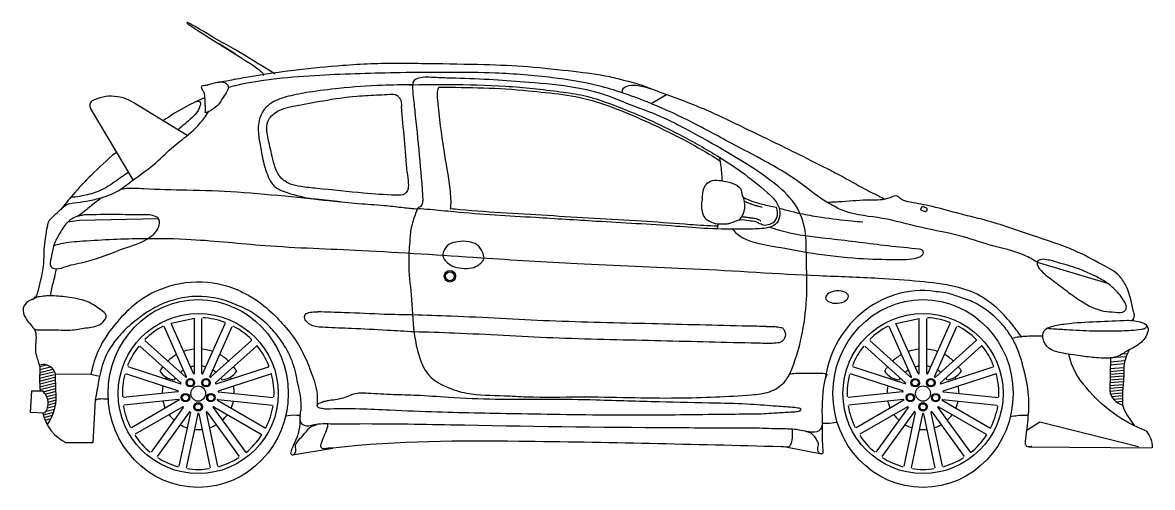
# Model space of a CAD drawing. Header units: metres. Extents: x -0.59 to 3.21, y 0 to 1.57.
import ezdxf

# ---------------------------------------------------------------- set-up
doc = ezdxf.new("R2010")
doc.units = ezdxf.units.M
doc.layers.add('ceco.net 87 peugeot 206', color=7, linetype='Continuous')

msp = doc.modelspace()

# ---------------------------------------------------------------- linework, layer by layer
at = {"layer": 'ceco.net 87 peugeot 206'}
for p, q in [((-0.0375, 1.5654), (-0.038, 1.565)), ((-0.038, 1.565), (-0.038, 1.5645)), ((-0.038, 1.5645), (-0.0373, 1.5635)), ((-0.0363, 1.5652), (-0.0375, 1.5654)), ((-0.0373, 1.5635), (-0.0352, 1.5617)), ((-0.0335, 1.5642), (-0.0363, 1.5652)), ((-0.0352, 1.5617), (-0.0311, 1.5587)), ((-0.0287, 1.5618), (-0.0335, 1.5642)), ((-0.0211, 1.5578), (-0.0287, 1.5618)), ((-0.0311, 1.5587), (-0.0245, 1.5542)), ((-0.0245, 1.5542), (-0.0146, 1.5477)), ((-0.0101, 1.5517), (-0.0211, 1.5578)), ((-0.0146, 1.5477), (-0.001, 1.5389)), ((0.0049, 1.5431), (-0.0101, 1.5517)), ((-0.001, 1.5389), (0.0169, 1.5275)), ((0.0246, 1.5315), (0.0049, 1.5431)), ((0.0169, 1.5275), (0.0396, 1.5132)), ((0.0493, 1.5168), (0.0246, 1.5315)), ((0.0396, 1.5132), (0.066, 1.4966)), ((0.078, 1.4996), (0.0493, 1.5168)), ((0.066, 1.4966), (0.095, 1.4784)), ((0.1255, 1.4593), (0.0704, 1.4935)), ((0.0704, 1.4935), (0.0704, 1.4935)), ((0.0704, 1.4935), (0.0983, 1.476)), ((0.0943, 1.4921), (0.078, 1.4996)), ((0.1255, 1.4732), (0.0943, 1.4921)), ((0.0943, 1.4921), (0.0943, 1.4921)), ((0.0943, 1.4921), (0.0943, 1.4921)), ((0.0943, 1.4921), (0.0943, 1.4921)), ((0.095, 1.4784), (0.1255, 1.4593)), ((0.0983, 1.476), (0.123, 1.4605)), ((0.123, 1.4605), (0.1435, 1.4475)), ((0.1536, 1.4563), (0.1255, 1.4732)), ((0.1435, 1.4475), (0.1602, 1.4369)), ((0.1777, 1.4417), (0.1536, 1.4563)), ((0.1602, 1.4369), (0.1735, 1.4284)), ((0.1735, 1.4284), (0.1839, 1.4216)), ((0.1986, 1.4292), (0.1777, 1.4417)), ((0.1839, 1.4216), (0.1919, 1.4162)), ((0.1919, 1.4162), (0.198, 1.4119)), ((0.198, 1.4119), (0.2028, 1.4083)), ((0.2173, 1.4178), (0.1986, 1.4292)), ((0.2349, 1.4069), (0.2173, 1.4178)), ((0.2028, 1.4083), (0.2067, 1.4052)), ((0.2067, 1.4052), (0.2101, 1.4023)), ((0.2101, 1.4023), (0.213, 1.3996)), ((0.213, 1.3996), (0.2155, 1.397)), ((0.2155, 1.397), (0.2175, 1.3946)), ((0.2175, 1.3946), (0.2189, 1.3924)), ((0.2189, 1.3924), (0.2197, 1.3904)), ((0.2199, 1.3887), (0.2193, 1.3872)), ((0.2197, 1.3904), (0.2199, 1.3887)), ((0.2525, 1.3958), (0.2349, 1.4069)), ((0.2595, 1.3913), (0.2525, 1.3958)), ((1.5263, 1.2926), (1.5781, 1.3235)), ((-0.2192, 1.0354), (-0.3633, 1.2767)), ((-0.0375, 1.1846), (-0.208, 1.2892)), ((-0.4004, 0.8988), (-0.4399, 0.8929)), ((-0.1336, 0.9045), (-0.4004, 0.8988)), ((2.8269, 0.7582), (3.0636, 0.6875)), ((-0.0391, 0.3729), (-0.1144, 0.5419)), ((-0.0127, 0.569), (-0.0912, 0.5523)), ((-0.016, 0.3833), (-0.0912, 0.5523)), ((-0.0127, 0.3839), (-0.0127, 0.569)), ((0.0127, 0.3839), (0.0127, 0.569)), ((0.016, 0.3833), (0.0912, 0.5523)), ((0.0391, 0.3729), (0.1144, 0.5419)), ((2.4029, 0.3729), (2.3276, 0.5419)), ((2.3508, 0.5523), (2.4293, 0.569)), ((2.4261, 0.3833), (2.3508, 0.5523)), ((2.4293, 0.3839), (2.4293, 0.569)), ((2.4547, 0.3839), (2.4547, 0.569)), ((2.458, 0.3833), (2.5332, 0.5523)), ((2.4812, 0.3729), (2.5564, 0.5419)), ((-0.0588, 0.3521), (-0.1963, 0.4759)), ((-0.0418, 0.371), (-0.1793, 0.4948)), ((0.0418, 0.371), (0.1793, 0.4948)), ((0.0588, 0.3521), (0.1963, 0.4759)), ((2.3832, 0.3521), (2.2457, 0.4759)), ((2.4002, 0.371), (2.2627, 0.4948)), ((2.4839, 0.371), (2.6213, 0.4948)), ((2.5008, 0.3521), (2.6383, 0.4759)), ((3.0733, 0.4358), (3.0712, 0.3254)), ((3.122, 0.4258), (3.0729, 0.4217)), ((3.1265, 0.4402), (3.0733, 0.4358)), ((3.1304, 0.45), (3.1127, 0.4485)), ((-0.5229, 0.4144), (-0.5345, 0.4112)), ((-0.5344, 0.3775), (-0.4873, 0.3896)), ((-0.5341, 0.3873), (-0.4897, 0.3987)), ((-0.5337, 0.3972), (-0.4981, 0.4063)), ((-0.5333, 0.407), (-0.5114, 0.4126)), ((-0.3615, 0.3803), (-0.4803, 0.3814)), ((-0.4793, 0.3272), (-0.4803, 0.3814)), ((-0.3613, 0.381), (-0.3323, 0.3749)), ((-0.0683, 0.3251), (-0.2443, 0.3822)), ((-0.0605, 0.3492), (-0.2365, 0.4064)), ((0.0605, 0.3492), (0.2365, 0.4064)), ((0.0683, 0.3251), (0.2443, 0.3822)), ((2.3737, 0.3251), (2.1977, 0.3822)), ((2.3815, 0.3492), (2.2056, 0.4064)), ((2.5025, 0.3492), (2.6785, 0.4064)), ((2.5103, 0.3251), (2.6863, 0.3822)), ((3.119, 0.384), (3.0713, 0.3801)), ((3.1183, 0.3934), (3.0716, 0.3895)), ((3.1183, 0.4029), (3.0719, 0.399)), ((3.1199, 0.4161), (3.0724, 0.4122)), ((-0.5345, 0.3678), (-0.485, 0.3805)), ((-0.5344, 0.358), (-0.4826, 0.3714)), ((-0.5341, 0.3484), (-0.4803, 0.3622)), ((-0.5337, 0.3388), (-0.4797, 0.3526)), ((-0.5331, 0.3292), (-0.4796, 0.3429)), ((-0.1109, 0.3656), (-0.108, 0.3713)), ((-0.0383, 0.3525), (-0.0324, 0.3629)), ((-0.0324, 0.3422), (-0.0383, 0.3525)), ((-0.0324, 0.3629), (-0.0204, 0.3629)), ((-0.0204, 0.3629), (-0.0144, 0.3525)), ((-0.0144, 0.3525), (-0.0204, 0.3422)), ((0.0144, 0.3525), (0.0204, 0.3629)), ((0.0204, 0.3422), (0.0144, 0.3525)), ((0.0204, 0.3629), (0.0324, 0.3629)), ((0.0324, 0.3629), (0.0383, 0.3525)), ((0.0383, 0.3525), (0.0324, 0.3422)), ((2.3311, 0.3656), (2.334, 0.3713)), ((2.4037, 0.3525), (2.4096, 0.3629)), ((2.4096, 0.3422), (2.4037, 0.3525)), ((2.4096, 0.3629), (2.4216, 0.3629)), ((2.4216, 0.3629), (2.4276, 0.3525)), ((2.4276, 0.3525), (2.4216, 0.3422)), ((2.4565, 0.3525), (2.4624, 0.3629)), ((2.4624, 0.3422), (2.4565, 0.3525)), ((2.4624, 0.3629), (2.4744, 0.3629)), ((2.4744, 0.3629), (2.4804, 0.3525)), ((2.4804, 0.3525), (2.4744, 0.3422)), ((3.116, 0.3459), (3.0716, 0.3422)), ((3.1168, 0.3555), (3.0717, 0.3517)), ((3.1176, 0.365), (3.0719, 0.3612)), ((3.1182, 0.3745), (3.0721, 0.3707)), ((-0.5652, 0.2526), (-0.561, 0.3257)), ((-0.561, 0.3257), (-0.5254, 0.3251)), ((-0.5221, 0.3223), (-0.4794, 0.3333)), ((-0.5151, 0.3143), (-0.4789, 0.3237)), ((-0.5102, 0.3059), (-0.4782, 0.3141)), ((-0.507, 0.297), (-0.4774, 0.3046)), ((-0.0687, 0.3218), (-0.2527, 0.3024)), ((-0.0547, 0.3023), (-0.0487, 0.3127)), ((-0.0487, 0.3127), (-0.0367, 0.3127)), ((-0.0367, 0.3127), (-0.0308, 0.3023)), ((-0.0204, 0.3422), (-0.0324, 0.3422)), ((0.0324, 0.3422), (0.0204, 0.3422)), ((0.0308, 0.3023), (0.0367, 0.3127)), ((0.0367, 0.3127), (0.0487, 0.3127)), ((0.0487, 0.3127), (0.0547, 0.3023)), ((0.0687, 0.3218), (0.2527, 0.3024)), ((2.3733, 0.3218), (2.1893, 0.3024)), ((2.3873, 0.3023), (2.3933, 0.3127)), ((2.3933, 0.3127), (2.4053, 0.3127)), ((2.4053, 0.3127), (2.4113, 0.3023)), ((2.4216, 0.3422), (2.4096, 0.3422)), ((2.4744, 0.3422), (2.4624, 0.3422)), ((2.4728, 0.3023), (2.4787, 0.3127)), ((2.4787, 0.3127), (2.4907, 0.3127)), ((2.4907, 0.3127), (2.4967, 0.3023)), ((2.5107, 0.3218), (2.6947, 0.3024)), ((3.1155, 0.3364), (3.0711, 0.3327)), ((3.115, 0.3269), (3.0716, 0.3233)), ((3.1145, 0.3174), (3.0741, 0.3141)), ((3.114, 0.3079), (3.0783, 0.305)), ((-0.5078, 0.2676), (-0.4813, 0.2744)), ((-0.5056, 0.2778), (-0.4796, 0.2845)), ((-0.5055, 0.2876), (-0.4785, 0.2946)), ((-0.3467, 0.2944), (-0.3551, 0.1504)), ((-0.066, 0.2965), (-0.25, 0.2772)), ((-0.065, 0.2933), (-0.2252, 0.2008)), ((-0.0523, 0.2714), (-0.2125, 0.1788)), ((-0.0501, 0.2689), (-0.1588, 0.1192)), ((-0.0487, 0.292), (-0.0547, 0.3023)), ((-0.0367, 0.292), (-0.0487, 0.292)), ((-0.0308, 0.3023), (-0.0367, 0.292)), ((-0.012, 0.2713), (-0.006, 0.2817)), ((-0.006, 0.261), (-0.012, 0.2713)), ((-0.006, 0.2817), (0.006, 0.2817)), ((0.006, 0.2817), (0.012, 0.2713)), ((0.012, 0.2713), (0.006, 0.261)), ((0.0367, 0.292), (0.0308, 0.3023)), ((0.0487, 0.292), (0.0367, 0.292)), ((0.0547, 0.3023), (0.0487, 0.292)), ((0.0501, 0.2689), (0.1603, 0.1171)), ((0.0523, 0.2714), (0.2125, 0.1788)), ((0.065, 0.2933), (0.2252, 0.2008)), ((0.066, 0.2965), (0.25, 0.2772)), ((2.376, 0.2965), (2.192, 0.2772)), ((2.377, 0.2933), (2.2168, 0.2008)), ((2.3897, 0.2714), (2.2295, 0.1788)), ((2.3919, 0.2689), (2.2832, 0.1192)), ((2.3933, 0.292), (2.3873, 0.3023)), ((2.4053, 0.292), (2.3933, 0.292)), ((2.4113, 0.3023), (2.4053, 0.292)), ((2.4301, 0.2713), (2.436, 0.2817)), ((2.436, 0.261), (2.4301, 0.2713)), ((2.436, 0.2817), (2.448, 0.2817)), ((2.448, 0.2817), (2.454, 0.2713)), ((2.454, 0.2713), (2.448, 0.261)), ((2.4787, 0.292), (2.4728, 0.3023)), ((2.4907, 0.292), (2.4787, 0.292)), ((2.4967, 0.3023), (2.4907, 0.292)), ((2.4921, 0.2689), (2.6023, 0.1171)), ((2.4943, 0.2714), (2.6546, 0.1788)), ((2.507, 0.2933), (2.6672, 0.2008)), ((2.508, 0.2965), (2.692, 0.2772)), ((3.1135, 0.2985), (3.0847, 0.2961)), ((3.1131, 0.289), (3.0942, 0.2874)), ((-0.5172, 0.25), (-0.5652, 0.2526)), ((-0.5221, 0.2444), (-0.4869, 0.2535)), ((-0.5193, 0.2354), (-0.491, 0.2427)), ((-0.516, 0.2265), (-0.4962, 0.2316)), ((-0.5127, 0.2566), (-0.4837, 0.264)), ((-0.0295, 0.254), (-0.1383, 0.1043)), ((-0.0265, 0.2526), (-0.065, 0.0716)), ((-0.0017, 0.2473), (-0.0401, 0.0663)), ((0.006, 0.261), (-0.006, 0.261)), ((0.0017, 0.2473), (0.0401, 0.0663)), ((0.0265, 0.2526), (0.065, 0.0716)), ((0.0295, 0.254), (0.1383, 0.1043)), ((2.4125, 0.254), (2.3037, 0.1043)), ((2.4155, 0.2526), (2.377, 0.0716)), ((2.4403, 0.2473), (2.4019, 0.0663)), ((2.448, 0.261), (2.436, 0.261)), ((2.4437, 0.2473), (2.4821, 0.0663)), ((2.4685, 0.2526), (2.507, 0.0716)), ((2.4716, 0.254), (2.5803, 0.1043)), ((2.836, 0.2202), (2.7918, 0.1914)), ((3.1675, 0.1365), (2.836, 0.2202)), ((-0.3551, 0.1504), (-0.4435, 0.1496)), ((0.3175, 0.1099), (0.454, 0.1325)), ((1.9858, 0.1355), (2.1001, 0.1125)), ((2.7995, 0.1365), (3.2122, 0.1328))]:
    msp.add_line(p, q, dxfattribs=at)
for centre, radius in [((0, 0.3162), 0.2698), ((2.442, 0.3162), 0.2698), ((-0.0264, 0.3525), 0.0142), ((0.0264, 0.3525), 0.0142), ((2.4156, 0.3525), 0.0142), ((2.4684, 0.3525), 0.0142), ((-0.0427, 0.3023), 0.0142), ((0.0427, 0.3023), 0.0142), ((2.3993, 0.3023), 0.0142), ((2.4847, 0.3023), 0.0142), ((0, 0.2713), 0.0142), ((2.442, 0.2713), 0.0142)]:
    msp.add_circle(centre, radius, dxfattribs=at)
for centre, radius, start, end in [((-0.3405, 1.2854), 0.0244, 140.9773, 200.9586), ((-0.2928, 1.1758), 0.1416, 53.2021, 118.0838), ((1.7701, 0.9493), 0.0719, 317.9598, 28.7335), ((0, 0.3162), 0.2556, 69.4204, 86.5796), ((2.442, 0.3162), 0.2556, 69.4204, 86.5796), ((0, 0.3162), 0.2556, 117.4204, 134.5796), ((0.089, 0.5533), 0.00241, 336, 69.4204), ((0, 0.3162), 0.2556, 45.4204, 62.5796), ((2.442, 0.3162), 0.2556, 117.4204, 134.5796), ((2.531, 0.5533), 0.00241, 336, 69.4204), ((2.442, 0.3162), 0.2556, 45.4204, 62.5796), ((0.1777, 0.4966), 0.00241, 312, 45.4204), ((2.6197, 0.4966), 0.00241, 312, 45.4204), ((0, 0.3162), 0.2556, 141.4204, 158.5796), ((0, 0.3162), 0.1498, 94.8596, 109.1404), ((0, 0.3162), 0.1498, 70.8596, 85.1404), ((0.1979, 0.4741), 0.00241, 38.5796, 132), ((0, 0.3162), 0.2556, 21.4204, 38.5796), ((2.442, 0.3162), 0.2556, 141.4204, 158.5796), ((2.442, 0.3162), 0.1498, 94.8596, 109.1404), ((2.442, 0.3162), 0.1498, 70.8596, 85.1404), ((2.6399, 0.4741), 0.00241, 38.5796, 132), ((2.442, 0.3162), 0.2556, 21.4204, 38.5796), ((0, 0.3162), 0.1498, 118.8596, 133.1404), ((0, 0.3162), 0.1498, 46.8596, 61.1404), ((2.442, 0.3162), 0.1498, 118.8596, 133.1404), ((2.442, 0.3162), 0.1498, 46.8596, 61.1404), ((3.1587, 0.4959), 0.231, 191.857, 223.9441), ((0.0015, 0.3681), 0.5359, 175.9172, 184.5602), ((-0.5241, 0.3688), 0.0456, 16.1225, 88.5139), ((0, 0.3162), 0.1498, 142.8596, 150), ((-0.075, 0.4292), 0.0667, 214.8058, 265.1942), ((0, 0.3162), 0.093, 121.8421, 130.1579), ((0, 0.3162), 0.093, 97.8421, 106.1579), ((-0.0144, 0.3839), 0.0017, 204, 0), ((0, 0.3162), 0.093, 73.8421, 82.1579), ((0.0144, 0.3839), 0.0017, 180, 336), ((0, 0.3162), 0.093, 49.8421, 58.1579), ((0.075, 0.4292), 0.0667, 274.8058, 325.1942), ((0, 0.3162), 0.1498, 30, 37.1404), ((0.2357, 0.4087), 0.00241, 288, 21.4204), ((0.245, 0.38), 0.00241, 14.5796, 108), ((2.442, 0.3162), 0.1498, 142.8596, 150), ((2.367, 0.4292), 0.0667, 214.8058, 265.1942), ((2.442, 0.3162), 0.093, 121.8421, 130.1579), ((2.442, 0.3162), 0.093, 97.8421, 106.1579), ((2.4276, 0.3839), 0.0017, 204, 0), ((2.442, 0.3162), 0.093, 73.8421, 82.1579), ((2.4564, 0.3839), 0.0017, 180, 336), ((2.442, 0.3162), 0.093, 49.8421, 58.1579), ((2.517, 0.4292), 0.0667, 274.8058, 325.1942), ((2.442, 0.3162), 0.1498, 30, 37.1404), ((2.6777, 0.4087), 0.00241, 288, 21.4204), ((2.6871, 0.38), 0.00241, 14.5796, 108), ((0, 0.3162), 0.2556, 165.4204, 182.5796), ((0, 0.3162), 0.1214, 152.9962, 156), ((0, 0.3162), 0.093, 145.8421, 150), ((-0.06, 0.3508), 0.0017, 252, 48), ((-0.0407, 0.3722), 0.0017, 228, 24), ((0.0407, 0.3722), 0.0017, 156, 312), ((0.06, 0.3508), 0.0017, 132, 288), ((0, 0.3162), 0.093, 30, 34.1579), ((0, 0.3162), 0.1214, 24, 27.0038), ((0, 0.3162), 0.2556, 357.4204, 14.5796), ((2.442, 0.3162), 0.2556, 165.4204, 182.5796), ((2.442, 0.3162), 0.1214, 152.9962, 156), ((2.442, 0.3162), 0.093, 145.8421, 150), ((2.382, 0.3508), 0.0017, 252, 48), ((2.4013, 0.3722), 0.0017, 228, 24), ((2.4827, 0.3722), 0.0017, 156, 312), ((2.502, 0.3508), 0.0017, 132, 288), ((2.442, 0.3162), 0.093, 30, 34.1579), ((2.442, 0.3162), 0.1214, 24, 27.0038), ((2.442, 0.3162), 0.2556, 357.4204, 14.5796), ((-0.5583, 0.2835), 0.053, 320.807, 51.618), ((-0.6435, 0.3069), 0.1655, 324.6416, 7.0402), ((0, 0.3162), 0.1214, 168, 180), ((-0.0689, 0.3235), 0.0017, 276, 72), ((0.0689, 0.3235), 0.0017, 108, 264), ((0, 0.3162), 0.1214, 0, 12), ((2.442, 0.3162), 0.1214, 168, 180), ((2.3731, 0.3235), 0.0017, 276, 72), ((2.5109, 0.3235), 0.0017, 108, 264), ((2.442, 0.3162), 0.1214, 0, 12), ((3.1276, 0.3336), 0.057, 188.2131, 257.0232), ((0, 0.3162), 0.2556, 189.4204, 206.5796), ((0, 0.3162), 0.1214, 192, 204), ((-0.0659, 0.2948), 0.0017, 300, 96), ((-0.0515, 0.2699), 0.0017, 324, 120), ((0.0515, 0.2699), 0.0017, 60, 216), ((0.0659, 0.2948), 0.0017, 84, 240), ((0, 0.3162), 0.1214, 336, 348), ((0, 0.3162), 0.2556, 333.4204, 350.5796), ((2.442, 0.3162), 0.2556, 189.4204, 206.5796), ((2.442, 0.3162), 0.1214, 192, 204), ((2.3762, 0.2948), 0.0017, 300, 96), ((2.3906, 0.2699), 0.0017, 324, 120), ((2.4935, 0.2699), 0.0017, 60, 216), ((2.5079, 0.2948), 0.0017, 84, 240), ((2.442, 0.3162), 0.1214, 336, 348), ((2.442, 0.3162), 0.2556, 333.4204, 350.5796), ((-0.3786, 0.2833), 0.1486, 192.7746, 244.108), ((0, 0.3162), 0.1214, 216, 228), ((-0.0282, 0.253), 0.0017, 348, 144), ((0, 0.247), 0.0017, 12, 168), ((0.0282, 0.253), 0.0017, 36, 192), ((0, 0.3162), 0.1214, 312, 324), ((2.442, 0.3162), 0.1214, 216, 228), ((2.4138, 0.253), 0.0017, 348, 144), ((2.442, 0.247), 0.0017, 12, 168), ((2.4702, 0.253), 0.0017, 36, 192), ((2.442, 0.3162), 0.1214, 312, 324), ((0, 0.3162), 0.1214, 240, 252), ((0, 0.3162), 0.1214, 264, 276), ((0, 0.3162), 0.1214, 288, 300), ((0.2264, 0.2029), 0.00241, 240, 333.4204), ((2.442, 0.3162), 0.1214, 240, 252), ((2.442, 0.3162), 0.1214, 264, 276), ((2.442, 0.3162), 0.1214, 288, 300), ((2.6685, 0.2029), 0.00241, 240, 333.4204), ((0, 0.3162), 0.2556, 213.4204, 230.5796), ((0, 0.3162), 0.2556, 308.8462, 326.5796), ((0.2113, 0.1768), 0.00241, 326.5796, 60), ((0.2113, 0.1768), 0.00241, 326.5796, 60), ((2.442, 0.3162), 0.2556, 213.4204, 230.5796), ((2.442, 0.3162), 0.2556, 308.8462, 326.5796), ((2.6533, 0.1768), 0.00241, 326.5796, 60), ((2.6533, 0.1768), 0.00241, 326.5796, 60), ((0, 0.3162), 0.2556, 237.4204, 254.5796), ((0, 0.3162), 0.2556, 285.4204, 302.5796), ((2.442, 0.3162), 0.2556, 237.4204, 254.5796), ((2.442, 0.3162), 0.2556, 285.4204, 302.5796), ((0, 0.3162), 0.2556, 261.4204, 278.5796), ((2.442, 0.3162), 0.2556, 261.4204, 278.5796)]:
    msp.add_arc(centre, radius, start, end, dxfattribs=at)
for centre, major_axis in [((0.8481, 0.7112), (0, 0.0197)), ((0.8481, 0.7112), (0, 0.0153)), ((0, 0.3162), (0, 0.3162)), ((2.442, 0.3162), (0, 0.3162)), ((0, 0.3162), (0, 0.0258)), ((2.442, 0.3162), (0, 0.0258))]:
    msp.add_ellipse(centre, major_axis=major_axis, ratio=0.959877, dxfattribs=at)
for centre, major_axis, start_param, end_param in [((0, 0.3162), (0, 0.3749), 5.884099, 6.713037), ((0, 0.3162), (0, 0.327), 5.884099, 6.713037), ((2.442, 0.3162), (0, 0.3466), 6.112815, 7.708258)]:
    msp.add_ellipse(centre, major_axis=major_axis, ratio=0.959877, start_param=start_param, end_param=end_param, dxfattribs=at)
at = {"layer": 'ceco.net 87 peugeot 206', "extrusion": (0, 0, -1)}
for centre, major_axis, ratio, start_param, end_param in [((2.1522, 0.6411), (0.0382, 0.0029), 0.542482, 0.004368194724994279, 6.287553501904581), ((3.4094, 0.7014), (0.3259, 0.4518), 0.923302, 2.897776, 3.38541), ((3.0965, 0.1238), (0.113, 0.0397), 0.824774, -0.313864, 0.313864)]:
    msp.add_ellipse(centre, major_axis=major_axis, ratio=ratio, start_param=start_param, end_param=end_param, dxfattribs=at)
at = {"layer": 'ceco.net 87 peugeot 206'}
for points, knots in [([(0.0656, 1.3642), (0.0793, 1.3666), (0.1136, 1.3726), (0.2018, 1.3897), (0.3286, 1.4069), (0.4665, 1.4208), (0.6151, 1.4303), (0.7745, 1.4278), (0.9511, 1.4254), (1.1143, 1.4189), (1.2543, 1.4026), (1.3559, 1.3909), (1.4046, 1.3792), (1.4142, 1.3768)], [0, 0, 0, 0, 0.03388, 0.084444, 0.218048, 0.344664, 0.42105, 0.579932, 0.731759, 0.850568, 0.976761, 1.074341, 1.098331, 1.098331, 1.098331, 1.098331]), ([(2.1236, 0.9576), (2.0911, 0.9752), (2.0295, 1.0289), (1.9222, 1.094), (1.7854, 1.1636), (1.6551, 1.2363), (1.5317, 1.2919), (1.4309, 1.3293), (1.3252, 1.3607), (1.182, 1.3836), (1.0137, 1.3967), (0.8427, 1.3983), (0.6457, 1.3966), (0.4518, 1.3912), (0.266, 1.378), (0.1631, 1.362), (0.1093, 1.349), (0.1013, 1.347)], [0, 0, 0, 0, 0.06274, 0.195085, 0.300258, 0.432964, 0.554203, 0.6265, 0.693156, 0.820888, 0.977767, 1.103117, 1.236477, 1.456752, 1.574411, 1.689139, 1.708898, 1.708898, 1.708898, 1.708898]), ([(0.7387, 0.9384), (0.7302, 0.9174), (0.7159, 0.8814), (0.7122, 0.8191), (0.706, 0.7438), (0.7205, 0.6418), (0.7229, 0.5337), (0.7408, 0.4444), (0.7711, 0.3738), (0.8337, 0.3361), (0.9221, 0.3099), (1.0145, 0.3104), (1.1408, 0.3023), (1.3361, 0.3077), (1.5478, 0.2982), (1.7409, 0.3043), (1.8442, 0.3095), (1.9241, 0.3173), (1.9812, 0.3513), (2.0315, 0.4725), (2.0553, 0.6199), (2.0481, 0.7748), (2.049, 0.8756), (2.0106, 0.9655), (1.9094, 1.0538), (1.7807, 1.1305), (1.6494, 1.2049), (1.5423, 1.2578), (1.4513, 1.2891), (1.3628, 1.3272), (1.2537, 1.3522), (1.1273, 1.3627), (0.9923, 1.3737), (0.8904, 1.3771), (0.8283, 1.379), (0.8091, 1.3796)], [0.001641, 0.001641, 0.001641, 0.001641, 0.05437, 0.091598, 0.14648, 0.230352, 0.330725, 0.39821, 0.442961, 0.506097, 0.56469, 0.666423, 0.728208, 0.872874, 1.14036, 1.24327, 1.342181, 1.392241, 1.43716, 1.493607, 1.690089, 1.783283, 1.855582, 1.923075, 2.004533, 2.170821, 2.284321, 2.367672, 2.458367, 2.516957, 2.600128, 2.728425, 2.825072, 2.929399, 2.976055, 2.976055, 2.976055, 2.976055]), ([(0.8091, 1.3796), (0.7989, 1.3803), (0.7785, 1.3817), (0.7517, 1.3815), (0.719, 1.3716), (0.7238, 1.3206), (0.7379, 1.1946), (0.7506, 1.0672), (0.7572, 0.9652)], [0, 0, 0, 0, 0.0247277, 0.0494555, 0.0672845, 0.0977116, 0.1473482, 0.3840714, 0.3840714, 0.3840714, 0.3840714]), ([(1.4142, 1.3768), (1.4705, 1.3621), (1.4933, 1.3559), (1.5153, 1.3471), (1.5267, 1.3426)], [1.13606968, 1.13606968, 1.13606968, 1.13606968, 1.1637912, 1.19332612, 1.19332612, 1.19332612, 1.19332612]), ([(0.0321, 1.3559), (0.0278, 1.3546), (0.0213, 1.3527), (0.0072, 1.3528), (0.0135, 1.3388), (0.02, 1.3301), (0.0217, 1.3144), (0.0223, 1.2982), (0.0233, 1.2803), (0.0239, 1.2683), (0.0221, 1.2623)], [0, 0, 0, 0, 0.01161723, 0.01742583, 0.02725678, 0.0350271, 0.04587826, 0.06201616, 0.07328065, 0.0882351, 0.0882351, 0.0882351, 0.0882351]), ([(0.0299, 1.3552), (0.0408, 1.3592), (0.0604, 1.3649), (0.0871, 1.3676), (0.1049, 1.3518), (0.0961, 1.3309), (0.0827, 1.3124), (0.0701, 1.2884), (0.0496, 1.2745), (0.0348, 1.2638), (0.025, 1.2626), (0.0221, 1.2623)], [0, 0, 0, 0, 0.0292874, 0.0498246, 0.0627071, 0.0767857, 0.095733, 0.1194233, 0.138101, 0.1548845, 0.1619796, 0.1619796, 0.1619796, 0.1619796]), ([(0.722, 1.3561), (0.688, 1.3557), (0.6052, 1.3546), (0.4891, 1.3463), (0.3832, 1.3331), (0.3075, 1.3194), (0.2532, 1.3022), (0.2188, 1.273), (0.2003, 1.2298), (0.2029, 1.1825), (0.2123, 1.1337), (0.2225, 1.0787), (0.2345, 1.0494), (0.2533, 1.0096), (0.3125, 0.9867), (0.3809, 0.9712), (0.466, 0.9642), (0.5481, 0.9546), (0.626, 0.9508), (0.6884, 0.9424), (0.7231, 0.9395), (0.7387, 0.9382)], [0, 0, 0, 0, 0.082607, 0.201194, 0.283026, 0.34105, 0.389878, 0.421775, 0.449559, 0.490237, 0.528159, 0.575076, 0.603434, 0.627668, 0.671191, 0.744163, 0.802628, 0.877157, 0.945523, 0.991917, 1.029985, 1.029985, 1.029985, 1.029985]), ([(0.71, 1.356), (0.7546, 1.3565), (0.8634, 1.3577), (1.0339, 1.3543), (1.1855, 1.3376), (1.3112, 1.3201), (1.4055, 1.2861), (1.5079, 1.2441), (1.6185, 1.1915), (1.7272, 1.131), (1.8319, 1.0641), (1.9031, 1.0065), (1.9538, 0.96), (1.9626, 0.9195), (1.9492, 0.8788), (1.8957, 0.8698), (1.8199, 0.8698), (1.7224, 0.8697), (1.5563, 0.8843), (1.3624, 0.8941), (1.1591, 0.9076), (0.9994, 0.9161), (0.8809, 0.9257), (0.7938, 0.9347), (0.7527, 0.9375), (0.7387, 0.9384)], [0, 0, 0, 0, 0.10843, 0.264559, 0.414046, 0.479029, 0.57221, 0.655351, 0.746715, 0.867409, 0.955203, 1.043569, 1.090058, 1.11235, 1.137253, 1.180615, 1.227312, 1.327965, 1.414218, 1.633397, 1.799241, 1.909534, 2.022184, 2.088078, 2.122232, 2.122232, 2.122232, 2.122232]), ([(0.8105, 1.3477), (0.8093, 1.3451), (0.8035, 1.3315), (0.8114, 1.2564), (0.8225, 1.1487), (0.8452, 1.0382), (0.8506, 0.9762), (0.8509, 0.9535), (0.8497, 0.9425), (0.8493, 0.9382)], [0.0020031, 0.0020031, 0.0020031, 0.0020031, 0.008562, 0.0366865, 0.1680277, 0.2704138, 0.2974854, 0.3132225, 0.3233229, 0.3233229, 0.3233229, 0.3233229]), ([(0.8105, 1.3477), (0.9113, 1.3479), (1.0119, 1.3458), (1.1895, 1.3283), (1.2675, 1.3219), (1.4152, 1.2751), (1.4876, 1.2436), (1.6267, 1.177), (1.6934, 1.1406), (1.758, 1.1002)], [0.0814335, 0.0814335, 0.0814335, 0.0814335, 0.3266915, 0.3266915, 0.5165101, 0.5165101, 0.7063287, 0.7063287, 0.8899649, 0.8899649, 0.8899649, 0.8899649]), ([(1.4285, 1.329), (1.4287, 1.3339), (1.4298, 1.3442), (1.4557, 1.3582), (1.5033, 1.3515), (1.5914, 1.3182), (1.7026, 1.2781), (1.8332, 1.2137), (1.9505, 1.1583), (2.0671, 1.0997), (2.166, 1.0507), (2.2402, 1.007), (2.2883, 0.984), (2.307, 0.9743), (2.3143, 0.9704)], [0.0029383, 0.0029383, 0.0029383, 0.0029383, 0.0135032, 0.0265755, 0.0664685, 0.127257, 0.2550065, 0.3518371, 0.4783793, 0.5681223, 0.6664998, 0.744351, 0.775166, 0.7951163, 0.7951163, 0.7951163, 0.7951163]), ([(0.0216, 1.3123), (0.0011, 1.303), (-0.0476, 1.2806), (-0.093, 1.2518), (-0.1191, 1.2347)], [0.0047857, 0.0047857, 0.0047857, 0.0047857, 0.059248, 0.1340569, 0.1340569, 0.1340569, 0.1340569]), ([(-0.007, 1.2998), (-0.0018, 1.3003), (0.0116, 1.3016), (0.0027, 1.2696), (-0.0214, 1.2435), (-0.0491, 1.2206), (-0.0673, 1.2052), (-0.0689, 1.2038)], [0, 0, 0, 0, 0.0105039, 0.0271535, 0.0533067, 0.1046636, 0.1096405, 0.1096405, 0.1096405, 0.1096405]), ([(0.7043, 1.0605), (0.7057, 1.0479), (0.7082, 1.0298), (0.7085, 1.0017), (0.692, 0.983), (0.6371, 0.9845), (0.5419, 0.992), (0.4342, 1.0035), (0.3519, 1.0116), (0.3089, 1.0193), (0.2648, 1.0486), (0.2499, 1.1134), (0.2353, 1.1729), (0.2261, 1.2295), (0.2663, 1.2733), (0.3355, 1.2875), (0.4273, 1.3035), (0.5214, 1.319), (0.5974, 1.3209), (0.6414, 1.3243), (0.6671, 1.3249), (0.6812, 1.3078), (0.6846, 1.3012), (0.685, 1.2847), (0.685, 1.2827)], [0.1664206, 0.1664206, 0.1664206, 0.1664206, 0.1972421, 0.2160763, 0.2270051, 0.2525258, 0.3396768, 0.4678605, 0.5120192, 0.5411981, 0.5734237, 0.6323949, 0.685773, 0.7231333, 0.7559992, 0.8143371, 0.8910324, 0.9836786, 1.0455338, 1.0740268, 1.0938017, 1.1029926, 1.1217405, 1.1244822, 1.1244822, 1.1244822, 1.1244822]), ([(-0.5193, 0.8), (-0.5082, 0.8898), (-0.4975, 0.9071), (-0.471, 0.9261), (-0.448, 0.954), (-0.4122, 0.9594), (-0.3751, 0.9635), (-0.3263, 0.9751), (-0.2723, 0.9926), (-0.2171, 1.0391), (-0.151, 1.0811), (-0.0963, 1.1398), (-0.0337, 1.1859), (0.0096, 1.2263), (0.03, 1.2581), (0.0344, 1.265)], [0.2026405, 0.2026405, 0.2026405, 0.2026405, 0.2192984, 0.2499382, 0.2807062, 0.3006006, 0.3350786, 0.3723935, 0.4221231, 0.4704541, 0.543135, 0.6100879, 0.6597103, 0.7297642, 0.749047, 0.749047, 0.749047, 0.749047]), ([(-0.275, 1.129), (-0.2763, 1.128), (-0.3061, 1.1043), (-0.3556, 1.0564), (-0.4175, 0.9929), (-0.4498, 0.9521), (-0.4633, 0.9351)], [0.2847058, 0.2847058, 0.2847058, 0.2847058, 0.2884711, 0.3762076, 0.4480715, 0.4995712, 0.4995712, 0.4995712, 0.4995712]), ([(1.7564, 1.1114), (1.7597, 1.0881), (1.763, 1.0642), (1.7644, 1.0402), (1.7648, 1.0332)], [0, 0, 0, 0, 0.03967992, 0.05613221, 0.05613221, 0.05613221, 0.05613221]), ([(-0.235, 1.062), (-0.2502, 1.0505), (-0.2843, 1.0262), (-0.335, 0.9931), (-0.3846, 0.9832), (-0.4143, 0.9771), (-0.4268, 0.9769), (-0.4295, 0.977)], [0.2838557, 0.2838557, 0.2838557, 0.2838557, 0.3295157, 0.3841535, 0.4273104, 0.4511192, 0.4575988, 0.4575988, 0.4575988, 0.4575988]), ([(1.6983, 0.9738), (1.699, 0.9849), (1.7003, 1.0032), (1.7144, 1.0283), (1.7413, 1.0369), (1.7703, 1.0319), (1.7996, 1.0256), (1.8268, 1.0136), (1.831, 0.9926), (1.8343, 0.9765), (1.8554, 0.9683), (1.8768, 0.9594), (1.8947, 0.9556), (1.9024, 0.9539)], [0, 0, 0, 0, 0.0316693, 0.0523733, 0.0793088, 0.1098189, 0.1394417, 0.172123, 0.1866697, 0.1995705, 0.2166966, 0.2480089, 0.2711833, 0.2711833, 0.2711833, 0.2711833]), ([(0.4798, 0.9623), (0.4248, 0.9676), (0.3087, 0.9787), (0.1364, 0.9955), (-0.03, 1.0012), (-0.1549, 1.0025), (-0.2283, 1.0086), (-0.2555, 1.005), (-0.2623, 1.0028), (-0.2645, 1.0019)], [0, 0, 0, 0, 0.1342654, 0.2833854, 0.4206668, 0.5385535, 0.5873532, 0.5989191, 0.6047132, 0.6047132, 0.6047132, 0.6047132]), ([(-0.3227, 0.9769), (-0.3322, 0.9701), (-0.3532, 0.9551), (-0.3796, 0.9322), (-0.3983, 0.9185), (-0.4057, 0.9132)], [0.00498674, 0.00498674, 0.00498674, 0.00498674, 0.03283304, 0.06684815, 0.08846244, 0.08846244, 0.08846244, 0.08846244]), ([(0.738, 0.9365), (0.7387, 0.9386), (0.7412, 0.9441), (0.7509, 0.9458), (0.7561, 0.9552), (0.7571, 0.9616), (0.7572, 0.9652)], [0.0027113, 0.0027113, 0.0027113, 0.0027113, 0.00779389, 0.01689477, 0.02326632, 0.03175006, 0.03175006, 0.03175006, 0.03175006]), ([(1.6983, 0.9738), (1.6971, 0.9675), (1.6949, 0.9546), (1.6961, 0.9338), (1.7011, 0.91), (1.7234, 0.8957), (1.7454, 0.8864), (1.7657, 0.8885), (1.7818, 0.887), (1.7973, 0.8916), (1.8115, 0.8976), (1.8309, 0.904), (1.8536, 0.8976), (1.8764, 0.8977), (1.8871, 0.8909), (1.8902, 0.8889)], [0, 0, 0, 0, 0.0184073, 0.0375167, 0.0602951, 0.0844344, 0.1118974, 0.1301367, 0.1449018, 0.1600695, 0.1776541, 0.1911366, 0.2199163, 0.2463312, 0.2572116, 0.2572116, 0.2572116, 0.2572116]), ([(1.8406, 0.9634), (1.8409, 0.9633), (1.8412, 0.9632), (1.8426, 0.9625), (1.8437, 0.9621), (1.8453, 0.9614), (1.8458, 0.9612), (1.8467, 0.9609), (1.8471, 0.9607), (1.8479, 0.9604), (1.8483, 0.9602), (1.8495, 0.9597), (1.8503, 0.9594), (1.8527, 0.9585), (1.8543, 0.9579), (1.859, 0.956), (1.8621, 0.9548), (1.8675, 0.9528), (1.8698, 0.952), (1.8736, 0.9508), (1.875, 0.9503), (1.8778, 0.9495), (1.8791, 0.9492), (1.8816, 0.9485), (1.8829, 0.9481), (1.8868, 0.9472), (1.8893, 0.9466), (1.8947, 0.9454), (1.8975, 0.9448), (1.9003, 0.9442)], [0.21111192, 0.21111192, 0.21111192, 0.21111192, 0.21181748, 0.21181748, 0.21496316, 0.21496316, 0.21646962, 0.21646962, 0.21769765, 0.21769765, 0.21892569, 0.21892569, 0.22138176, 0.22138176, 0.22629389, 0.22629389, 0.23611817, 0.23611817, 0.24321368, 0.24321368, 0.24754947, 0.24754947, 0.25135008, 0.25135008, 0.25515069, 0.25515069, 0.26275191, 0.26275191, 0.27118332, 0.27118332, 0.27118332, 0.27118332]), ([(3.1517, 0.5908), (3.1457, 0.6197), (3.137, 0.6625), (3.1009, 0.7215), (3.0353, 0.7555), (2.9402, 0.8073), (2.8052, 0.8486), (2.6741, 0.8965), (2.5559, 0.9227), (2.4701, 0.9491), (2.4056, 0.958), (2.3686, 0.9679), (2.3526, 0.9865), (2.3158, 0.9655), (2.2558, 0.9698), (2.1848, 0.9625), (2.1373, 0.9603), (2.121, 0.9596)], [0, 0, 0, 0, 0.0684593, 0.1012313, 0.1591526, 0.2412368, 0.3640021, 0.4987977, 0.5791386, 0.6574309, 0.7153668, 0.7380889, 0.7486351, 0.7680872, 0.8233096, 0.8993854, 0.939112, 0.939112, 0.939112, 0.939112]), ([(2.8269, 0.7582), (2.813, 0.7665), (2.7661, 0.7938), (2.6788, 0.81), (2.5645, 0.8515), (2.4381, 0.8722), (2.3072, 0.9108), (2.2008, 0.9163), (2.1425, 0.9459), (2.1241, 0.9575), (2.121, 0.9596)], [0.0058123, 0.0058123, 0.0058123, 0.0058123, 0.0445156, 0.1360801, 0.2181084, 0.3388695, 0.4455689, 0.549084, 0.5925664, 0.6014621, 0.6014621, 0.6014621, 0.6014621]), ([(-0.3803, 0.9179), (-0.3467, 0.9178), (-0.2817, 0.9208), (-0.2035, 0.9163), (-0.151, 0.9194), (-0.1273, 0.9007), (-0.1338, 0.8658), (-0.1767, 0.8277), (-0.2653, 0.8019), (-0.3552, 0.7615), (-0.4343, 0.7501), (-0.4713, 0.7335), (-0.5035, 0.7411), (-0.4933, 0.7806), (-0.4887, 0.817), (-0.4661, 0.8576), (-0.447, 0.8874), (-0.4245, 0.9068), (-0.4066, 0.9138), (-0.3905, 0.9161), (-0.3832, 0.9179), (-0.3803, 0.9179)], [0, 0, 0, 0, 0.1006808, 0.1939959, 0.2386173, 0.2516628, 0.2762246, 0.3248461, 0.4162559, 0.5482451, 0.6188224, 0.6515806, 0.6709907, 0.700428, 0.7432718, 0.7860694, 0.8307322, 0.8464489, 0.8728914, 0.8866173, 0.8952985, 0.8952985, 0.8952985, 0.8952985]), ([(1.7501, 0.8798), (1.7191, 0.8807), (1.688, 0.8823), (1.6091, 0.8884), (1.5609, 0.8921), (1.4073, 0.9017), (1.302, 0.9076), (1.0916, 0.9206), (0.9863, 0.9257), (0.8708, 0.9362), (0.86, 0.9372), (0.8493, 0.9382)], [1.3014433, 1.3014433, 1.3014433, 1.3014433, 1.3768429, 1.3768429, 1.4943147, 1.4943147, 1.7505419, 1.7505419, 2.0067691, 2.0067691, 2.032994, 2.032994, 2.032994, 2.032994]), ([(1.947, 0.9433), (1.9552, 0.9221), (1.9499, 0.8962), (1.9236, 0.8848), (1.9163, 0.883), (1.9086, 0.8818)], [1.09149085, 1.09149085, 1.09149085, 1.09149085, 1.15337604, 1.15337604, 1.17246805, 1.17246805, 1.17246805, 1.17246805]), ([(1.9574, 0.9403), (1.9838, 0.9333), (2.0309, 0.9209), (2.1127, 0.9075), (2.1802, 0.899), (2.2268, 0.8953), (2.2393, 0.8943)], [0.0023467, 0.0023467, 0.0023467, 0.0023467, 0.0686168, 0.1203147, 0.2034476, 0.233899, 0.233899, 0.233899, 0.233899]), ([(2.4345, 0.9355), (2.4362, 0.9322), (2.4427, 0.9315), (2.4491, 0.9273), (2.4519, 0.9294), (2.4548, 0.9307), (2.455, 0.9351), (2.456, 0.9407), (2.4499, 0.9431), (2.4453, 0.9446), (2.4389, 0.9476), (2.4375, 0.9429), (2.4356, 0.9404), (2.4349, 0.9385), (2.4344, 0.9368), (2.4343, 0.9359), (2.4345, 0.9355)], [0, 0, 0, 0, 0.01104914, 0.01733658, 0.01949992, 0.0207353, 0.02669154, 0.03018667, 0.0358441, 0.04208958, 0.04733893, 0.05191555, 0.05351608, 0.05664671, 0.05752234, 0.05879912, 0.05879912, 0.05879912, 0.05879912]), ([(1.8315, 0.9118), (1.8341, 0.9118), (1.8366, 0.9116), (1.8416, 0.911), (1.844, 0.9106), (1.8488, 0.9098), (1.851, 0.9094), (1.8539, 0.909), (1.8546, 0.9089), (1.8557, 0.9087), (1.8562, 0.9087), (1.8571, 0.9086), (1.8576, 0.9085), (1.8591, 0.9084), (1.8601, 0.9083), (1.8633, 0.908), (1.8654, 0.9078), (1.8699, 0.9072), (1.8723, 0.9069), (1.8771, 0.906), (1.8795, 0.9054), (1.8827, 0.9042), (1.8833, 0.904), (1.8844, 0.9035), (1.8849, 0.9033), (1.8859, 0.9029), (1.8863, 0.9027), (1.8877, 0.902), (1.8886, 0.9015), (1.8912, 0.9001), (1.8929, 0.899), (1.8948, 0.8978), (1.8952, 0.8975), (1.8956, 0.8973)], [0.19671608, 0.19671608, 0.19671608, 0.19671608, 0.2032446, 0.2032446, 0.21013964, 0.21013964, 0.21703467, 0.21703467, 0.21920823, 0.21920823, 0.2207704, 0.2207704, 0.22233257, 0.22233257, 0.2254569, 0.2254569, 0.23170557, 0.23170557, 0.23795424, 0.23795424, 0.24420291, 0.24420291, 0.24581613, 0.24581613, 0.24702638, 0.24702638, 0.24823663, 0.24823663, 0.25065714, 0.25065714, 0.25587433, 0.25587433, 0.25721157, 0.25721157, 0.25721157, 0.25721157]), ([(2.4306, 0.8023), (2.3947, 0.8058), (2.2944, 0.8156), (2.1493, 0.8361), (2.0146, 0.8479), (1.9477, 0.8686), (1.9251, 0.8762)], [0.0055861, 0.0055861, 0.0055861, 0.0055861, 0.0930272, 0.2504083, 0.362235, 0.4198338, 0.4198338, 0.4198338, 0.4198338]), ([(2.7751, 0.5053), (2.7649, 0.5191), (2.7407, 0.552), (2.6962, 0.6022), (2.6329, 0.6514), (2.5406, 0.682), (2.425, 0.6945), (2.2717, 0.7059), (2.017, 0.714), (1.6788, 0.7371), (1.2987, 0.7501), (0.9264, 0.7737), (0.5759, 0.7981), (0.25, 0.8081), (0.006, 0.8353), (-0.199, 0.8396), (-0.3455, 0.8318), (-0.4473, 0.8249), (-0.4792, 0.816), (-0.4869, 0.8137)], [0, 0, 0, 0, 0.040473, 0.09676, 0.159229, 0.22996, 0.328711, 0.441449, 0.603548, 0.947988, 1.26533, 1.527909, 1.854542, 2.11917, 2.320185, 2.4506, 2.616813, 2.677591, 2.697114, 2.697114, 2.697114, 2.697114]), ([(1.8004, 0.8699), (1.8036, 0.8659), (1.8346, 0.8297), (1.9377, 0.813), (2.0733, 0.7866), (2.2161, 0.7695), (2.3322, 0.7677), (2.4011, 0.7667), (2.4257, 0.7745), (2.4277, 0.7752)], [0.0062226, 0.0062226, 0.0062226, 0.0062226, 0.0181756, 0.1194494, 0.2373778, 0.3634582, 0.464687, 0.522253, 0.5274199, 0.5274199, 0.5274199, 0.5274199]), ([(-0.558, 0.6327), (-0.5537, 0.636), (-0.5434, 0.6437), (-0.537, 0.6706), (-0.5289, 0.7016), (-0.5199, 0.7468), (-0.5189, 0.7793), (-0.5193, 0.8)], [0, 0, 0, 0, 0.012544, 0.0302863, 0.0613244, 0.0889659, 0.137167, 0.137167, 0.137167, 0.137167]), ([(0.963, 0.7717), (0.962, 0.7786), (0.9589, 0.7961), (0.9413, 0.8201), (0.909, 0.8296), (0.8766, 0.8291), (0.8439, 0.8212), (0.8265, 0.7998), (0.8218, 0.7761), (0.8361, 0.759), (0.8569, 0.7424), (0.8884, 0.738), (0.9202, 0.736), (0.9439, 0.7477), (0.9578, 0.7598), (0.9616, 0.7685), (0.9628, 0.7717)], [0.0029515, 0.0029515, 0.0029515, 0.0029515, 0.019154, 0.0444826, 0.0681378, 0.0976968, 0.1236411, 0.1463362, 0.1597179, 0.175797, 0.195239, 0.223046, 0.2508018, 0.2713177, 0.2853942, 0.2934528, 0.2934528, 0.2934528, 0.2934528]), ([(2.4277, 0.7752), (2.4301, 0.7764), (2.4355, 0.7794), (2.4434, 0.785), (2.4435, 0.7945), (2.4384, 0.8008), (2.4336, 0.802), (2.4306, 0.8023)], [0.00651883, 0.00651883, 0.00651883, 0.00651883, 0.01285997, 0.02146369, 0.02772575, 0.03244476, 0.03949, 0.03949, 0.03949, 0.03949]), ([(2.8837, 0.7611), (2.9073, 0.7534), (2.9597, 0.7408), (3.0229, 0.7122), (3.0767, 0.681), (3.1043, 0.6494), (3.123, 0.6244), (3.1295, 0.6057), (3.1177, 0.5859), (3.0861, 0.5912), (3.0375, 0.5922), (2.9805, 0.6211), (2.9261, 0.6613), (2.88, 0.6972), (2.8439, 0.7232), (2.8271, 0.7456), (2.8253, 0.7633), (2.8446, 0.77), (2.8629, 0.7659), (2.8773, 0.7632), (2.8837, 0.7611)], [0, 0, 0, 0, 0.0742657, 0.160568, 0.2061963, 0.2578056, 0.2810757, 0.29908, 0.3098959, 0.341669, 0.379902, 0.4622785, 0.5217252, 0.5814805, 0.6355298, 0.6509663, 0.6639475, 0.678472, 0.7017488, 0.7218455, 0.7218455, 0.7218455, 0.7218455]), ([(-0.4789, 0.7365), (-0.4811, 0.7231), (-0.4853, 0.7007), (-0.4948, 0.6716), (-0.4973, 0.6526), (-0.499, 0.6451)], [0.00800178, 0.00800178, 0.00800178, 0.00800178, 0.03956874, 0.06127633, 0.07922496, 0.07922496, 0.07922496, 0.07922496]), ([(-0.15, 0.657), (-0.1654, 0.6484), (-0.2087, 0.6242), (-0.2686, 0.5662), (-0.3231, 0.4943), (-0.3503, 0.4306), (-0.3586, 0.3942), (-0.3611, 0.3822), (-0.3615, 0.3803)], [0, 0, 0, 0, 0.042574, 0.1189056, 0.1966371, 0.2553451, 0.2794716, 0.2839626, 0.2839626, 0.2839626, 0.2839626]), ([(0.1398, 0.6617), (0.1529, 0.6553), (0.1908, 0.6369), (0.2438, 0.5954), (0.2983, 0.5376), (0.3478, 0.4706), (0.3791, 0.3931), (0.4023, 0.3276), (0.4008, 0.2902), (0.4003, 0.2781)], [0, 0, 0, 0, 0.0432253, 0.1254681, 0.1967444, 0.2765505, 0.366429, 0.4391156, 0.4735485, 0.4735485, 0.4735485, 0.4735485]), ([(2.7987, 0.2635), (2.7989, 0.2756), (2.7996, 0.3165), (2.7847, 0.3885), (2.7649, 0.4625), (2.7337, 0.5187), (2.7066, 0.5533), (2.6776, 0.5806), (2.6483, 0.6029), (2.6111, 0.6266), (2.5651, 0.6403), (2.5229, 0.6561), (2.4967, 0.6579), (2.4858, 0.6587)], [0, 0, 0, 0, 0.0345251, 0.1178427, 0.2104224, 0.2544919, 0.303845, 0.3382645, 0.3713773, 0.4128834, 0.4681905, 0.5140037, 0.5466172, 0.5466172, 0.5466172, 0.5466172]), ([(-0.539, 0.6414), (-0.5235, 0.644), (-0.4883, 0.647), (-0.431, 0.6393), (-0.371, 0.6297), (-0.3358, 0.6025), (-0.3032, 0.5813), (-0.3275, 0.5427), (-0.3724, 0.5393), (-0.4273, 0.5275), (-0.483, 0.5314), (-0.5239, 0.53), (-0.5532, 0.5309), (-0.5658, 0.5509), (-0.584, 0.5701), (-0.595, 0.6031), (-0.5765, 0.6263), (-0.5591, 0.6328), (-0.5481, 0.639), (-0.5419, 0.6409), (-0.539, 0.6414)], [0, 0, 0, 0, 0.0469475, 0.1048112, 0.1752041, 0.2196581, 0.2451069, 0.2692429, 0.3244647, 0.3753857, 0.4383984, 0.4888086, 0.5015388, 0.5218979, 0.5514084, 0.582822, 0.609811, 0.6278586, 0.638338, 0.6471692, 0.6471692, 0.6471692, 0.6471692]), ([(-0.1308, 0.6135), (-0.1409, 0.6084), (-0.1677, 0.5947), (-0.2008, 0.5693), (-0.2328, 0.5444), (-0.2482, 0.529), (-0.2555, 0.5217)], [0, 0, 0, 0, 0.0336231, 0.0894751, 0.1228985, 0.153322, 0.153322, 0.153322, 0.153322]), ([(0.3413, 0.3245), (0.3395, 0.3331), (0.3323, 0.3673), (0.3202, 0.4276), (0.2837, 0.4909), (0.2359, 0.5508), (0.1755, 0.5965), (0.1254, 0.6163), (0.1035, 0.6249)], [0, 0, 0, 0, 0.0252615, 0.1011827, 0.1757102, 0.2347646, 0.3251789, 0.3952497, 0.3952497, 0.3952497, 0.3952497]), ([(0.7272, 0.5238), (0.6969, 0.5255), (0.6267, 0.5295), (0.527, 0.5348), (0.4483, 0.5375), (0.4033, 0.5401), (0.3808, 0.5444), (0.366, 0.5562), (0.3567, 0.5699), (0.3609, 0.5862), (0.3792, 0.5903), (0.3932, 0.5914), (0.4019, 0.5912), (0.4036, 0.5912)], [0, 0, 0, 0, 0.0910254, 0.2109563, 0.2998253, 0.326703, 0.3467086, 0.3669826, 0.3817763, 0.391583, 0.4099317, 0.4304828, 0.4357614, 0.4357614, 0.4357614, 0.4357614]), ([(0.7222, 0.5808), (0.6905, 0.5813), (0.6141, 0.5825), (0.5079, 0.5883), (0.4335, 0.5904), (0.4036, 0.5912)], [0, 0, 0, 0, 0.095246, 0.2292423, 0.3187659, 0.3187659, 0.3187659, 0.3187659]), ([(1.9136, 0.5419), (1.8932, 0.5423), (1.7647, 0.5448), (1.5214, 0.5518), (1.1878, 0.5579), (0.9195, 0.5748), (0.7656, 0.5795), (0.7222, 0.5808)], [0, 0, 0, 0, 0.0494917, 0.3125442, 0.5916729, 0.8602974, 0.9658497, 0.9658497, 0.9658497, 0.9658497]), ([(3.1517, 0.5908), (3.153, 0.5828), (3.1548, 0.5715), (3.1477, 0.5642), (3.1454, 0.5622)], [0, 0, 0, 0, 0.01720367, 0.02414117, 0.02414117, 0.02414117, 0.02414117]), ([(1.9136, 0.5419), (1.9233, 0.5421), (1.9398, 0.5423), (1.9577, 0.5396), (1.9704, 0.5372), (1.9787, 0.5237), (1.9794, 0.5027), (1.9624, 0.4865), (1.9431, 0.4855), (1.9305, 0.485), (1.9244, 0.4847)], [0, 0, 0, 0, 0.0291433, 0.0490829, 0.0548729, 0.0668073, 0.0910284, 0.1094895, 0.1291726, 0.1474641, 0.1474641, 0.1474641, 0.1474641]), ([(3.1309, 0.563), (3.0962, 0.5612), (3.0271, 0.5587), (2.9406, 0.5544), (2.8832, 0.5451), (2.8533, 0.5351), (2.8448, 0.5166), (2.8454, 0.4935), (2.8653, 0.463), (2.9143, 0.4508), (2.9684, 0.4428), (3.0285, 0.4361), (3.0761, 0.433), (3.1094, 0.4451), (3.127, 0.4592), (3.1476, 0.468), (3.1684, 0.4807), (3.1863, 0.4974), (3.1985, 0.5165), (3.2031, 0.542), (3.1846, 0.5543), (3.1623, 0.5603), (3.1445, 0.5628), (3.1319, 0.563), (3.1309, 0.563)], [0, 0, 0, 0, 0.1040784, 0.2083167, 0.2567579, 0.2825891, 0.2954973, 0.3128122, 0.3472407, 0.3920313, 0.4578042, 0.5129896, 0.5736666, 0.5983436, 0.616497, 0.6397797, 0.6650379, 0.6885389, 0.7105697, 0.7322615, 0.7527807, 0.7678583, 0.8027903, 0.8056789, 0.8056789, 0.8056789, 0.8056789]), ([(3.1954, 0.5455), (3.1948, 0.542), (3.1924, 0.5341), (3.1583, 0.5283), (3.1028, 0.5262), (3.0161, 0.5248), (2.9374, 0.5298), (2.8852, 0.5327), (2.8631, 0.5345), (2.8578, 0.5349)], [0.0045632, 0.0045632, 0.0045632, 0.0045632, 0.0122659, 0.0242228, 0.0783824, 0.1569543, 0.2302035, 0.2710356, 0.2840051, 0.2840051, 0.2840051, 0.2840051]), ([(-0.5331, 0.4062), (-0.5331, 0.4062), (-0.5364, 0.4181), (-0.5436, 0.4423), (-0.5496, 0.4628), (-0.5446, 0.4935), (-0.5455, 0.5192), (-0.5491, 0.53), (-0.55, 0.5324)], [0.0321352, 0.0321352, 0.0321352, 0.0321352, 0.0365588, 0.0491328, 0.0755023, 0.1064662, 0.1273474, 0.1333327, 0.1333327, 0.1333327, 0.1333327]), ([(-0.2555, 0.5217), (-0.2601, 0.517), (-0.283, 0.4921), (-0.3162, 0.4413), (-0.3345, 0.371), (-0.3404, 0.3271), (-0.3467, 0.2944)], [0.0852739, 0.0852739, 0.0852739, 0.0852739, 0.1008506, 0.1654958, 0.2260061, 0.2689655, 0.2689655, 0.2689655, 0.2689655]), ([(1.9244, 0.4847), (1.9041, 0.4851), (1.7755, 0.4876), (1.5322, 0.4946), (1.1987, 0.5007), (0.9284, 0.5177), (0.7726, 0.5225), (0.7272, 0.5238)], [0, 0, 0, 0, 0.0494917, 0.3125442, 0.5916729, 0.8602974, 0.9705823, 0.9705823, 0.9705823, 0.9705823]), ([(2.8454, 0.5091), (2.8367, 0.509), (2.8099, 0.509), (2.7752, 0.5092), (2.7501, 0.5036), (2.7427, 0.5018)], [0.00142918, 0.00142918, 0.00142918, 0.00142918, 0.02252544, 0.06659995, 0.08500991, 0.08500991, 0.08500991, 0.08500991]), ([(3.1373, 0.4652), (3.1328, 0.4558), (3.1247, 0.4378), (3.1183, 0.4116), (3.1177, 0.392), (3.1188, 0.3763), (3.1148, 0.3329)], [0.0069206, 0.0069206, 0.0069206, 0.0069206, 0.03127126, 0.05332832, 0.06959326, 0.07635026, 0.07635026, 0.07635026, 0.07635026]), ([(2.1187, 0.381), (2.116, 0.3748), (2.1073, 0.3541), (2.1032, 0.3076), (2.1006, 0.2575), (2.103, 0.2184), (2.0984, 0.189), (2.0711, 0.1841), (2.0477, 0.1885), (2.0133, 0.1968), (1.9564, 0.1967), (1.908, 0.1985), (1.8802, 0.1996)], [0, 0, 0, 0, 0.0195432, 0.0648818, 0.1326591, 0.1628975, 0.1805099, 0.2111352, 0.229456, 0.2541484, 0.3160001, 0.3995727, 0.3995727, 0.3995727, 0.3995727]), ([(2.1154, 0.3821), (2.1083, 0.3828), (2.0852, 0.3848), (2.0445, 0.3831), (2.0101, 0.3842), (1.9925, 0.3807), (1.9919, 0.3805)], [0.0094709, 0.0094709, 0.0094709, 0.0094709, 0.0268674, 0.0659138, 0.1083657, 0.1096771, 0.1096771, 0.1096771, 0.1096771]), ([(1.8802, 0.1996), (1.7871, 0.1997), (1.4437, 0.2002), (0.992, 0.2069), (0.6067, 0.2147), (0.4611, 0.2126), (0.413, 0.2144), (0.3862, 0.2102), (0.364, 0.2032), (0.3388, 0.2185), (0.349, 0.2641), (0.3466, 0.299), (0.342, 0.3214), (0.3413, 0.3245)], [0, 0, 0, 0, 0.226251, 0.834793, 1.098393, 1.162238, 1.189324, 1.21477, 1.22845, 1.244045, 1.275031, 1.32146, 1.328914, 1.328914, 1.328914, 1.328914]), ([(0.477, 0.2991), (0.4853, 0.3008), (0.5012, 0.3054), (0.5307, 0.3198), (0.5848, 0.3174), (0.6546, 0.3129), (0.7457, 0.3112), (0.8603, 0.3023), (1.0085, 0.2956), (1.1744, 0.2984), (1.358, 0.2952), (1.546, 0.2883), (1.7198, 0.2854), (1.8517, 0.2821), (1.9401, 0.2746), (1.9894, 0.2714), (2.01, 0.2701)], [0.041251, 0.041251, 0.041251, 0.041251, 0.061869, 0.081151, 0.119588, 0.189715, 0.253055, 0.340384, 0.469176, 0.61343, 0.743741, 0.915348, 1.070736, 1.16627, 1.236025, 1.286295, 1.286295, 1.286295, 1.286295]), ([(3.1148, 0.3329), (3.1142, 0.3172), (3.1129, 0.2959), (3.1143, 0.263), (3.155, 0.207)], [0.11865829, 0.11865829, 0.11865829, 0.11865829, 0.14767171, 0.16507374, 0.16507374, 0.16507374, 0.16507374]), ([(-0.3467, 0.2944), (-0.3435, 0.2959), (-0.3346, 0.2991), (-0.3196, 0.2988), (-0.3084, 0.2985), (-0.303, 0.2984)], [0.00907133, 0.00907133, 0.00907133, 0.00907133, 0.01756639, 0.03193385, 0.04491894, 0.04491894, 0.04491894, 0.04491894]), ([(0.4266, 0.2639), (0.4215, 0.2648), (0.4131, 0.2664), (0.401, 0.2698), (0.4014, 0.2822), (0.4149, 0.2864), (0.4281, 0.2912), (0.4442, 0.2943), (0.4636, 0.2957), (0.4778, 0.2992), (0.4858, 0.3012)], [0.00633418, 0.00633418, 0.00633418, 0.00633418, 0.01955391, 0.02715275, 0.03206602, 0.04372137, 0.05588241, 0.0677192, 0.08302473, 0.10310303, 0.10310303, 0.10310303, 0.10310303]), ([(2.01, 0.2701), (2.0129, 0.2695), (2.0192, 0.2681), (2.0339, 0.2664), (2.0245, 0.2541), (2.0097, 0.254), (1.9805, 0.2518), (1.9343, 0.2493), (1.8877, 0.2461), (1.8581, 0.2463), (1.8507, 0.2464)], [0, 0, 0, 0, 0.0099589, 0.0215388, 0.0280209, 0.0441662, 0.0651884, 0.1162474, 0.182877, 0.2050643, 0.2050643, 0.2050643, 0.2050643]), ([(0.3438, 0.2416), (0.3395, 0.2421), (0.3231, 0.2436), (0.3066, 0.2421), (0.2946, 0.2402)], [0.00663334, 0.00663334, 0.00663334, 0.00663334, 0.01725726, 0.04661291, 0.04661291, 0.04661291, 0.04661291]), ([(0.343, 0.2383), (0.343, 0.2154), (0.343, 0.1835), (0.3129, 0.1263), (0.3109, 0.1133), (0.3182, 0.1075), (0.3318, 0.1177), (0.3285, 0.1326), (0.3261, 0.1465), (0.3613, 0.1834), (0.3691, 0.1953), (0.3784, 0.2042), (0.3877, 0.2082), (0.3948, 0.2102), (0.3995, 0.2117), (0.4011, 0.2122)], [0, 0, 0, 0, 0.0529103, 0.0737672, 0.0773295, 0.0819693, 0.0920702, 0.1081119, 0.1140788, 0.1244495, 0.1384667, 0.1485831, 0.1544353, 0.162518, 0.1665156, 0.1665156, 0.1665156, 0.1665156]), ([(1.8507, 0.2464), (1.8133, 0.246), (1.6753, 0.2445), (1.4215, 0.2416), (1.1106, 0.2468), (0.8469, 0.2515), (0.665, 0.2584), (0.5397, 0.2653), (0.4665, 0.264), (0.4276, 0.2639), (0.4266, 0.2639)], [0, 0, 0, 0, 0.091006, 0.335372, 0.616971, 0.846818, 0.976372, 1.059544, 1.151786, 1.154133, 1.154133, 1.154133, 1.154133]), ([(2.796, 0.2416), (2.794, 0.2418), (2.7818, 0.2428), (2.7616, 0.2418), (2.7437, 0.239), (2.736, 0.2377)], [0.00484179, 0.00484179, 0.00484179, 0.00484179, 0.00956034, 0.03471455, 0.05361405, 0.05361405, 0.05361405, 0.05361405]), ([(2.809, 0.138), (2.8054, 0.1371), (2.7988, 0.1355), (2.7832, 0.1416), (2.7896, 0.1603), (2.7987, 0.2592), (2.7987, 0.2635)], [0, 0, 0, 0, 0.0089282, 0.01659399, 0.03469765, 0.04455287, 0.04455287, 0.04455287, 0.04455287]), ([(0.454, 0.1325), (0.4486, 0.1325), (0.4369, 0.1326), (0.4205, 0.1271), (0.4083, 0.1402), (0.4366, 0.1972), (0.4368, 0.2085), (0.4369, 0.2135)], [0, 0, 0, 0, 0.01343253, 0.02897375, 0.03672387, 0.05135922, 0.06322635, 0.06322635, 0.06322635, 0.06322635]), ([(2.001, 0.196), (2.0024, 0.1735), (2, 0.1587), (1.9939, 0.1306), (1.9762, 0.1366), (1.9637, 0.1369)], [0.00944999, 0.00944999, 0.00944999, 0.00944999, 0.02442351, 0.04419868, 0.06239493, 0.06239493, 0.06239493, 0.06239493]), ([(2.1019, 0.2158), (2.1019, 0.1929), (2.1019, 0.161), (2.1038, 0.1288), (2.1058, 0.1157), (2.0985, 0.1099), (2.0848, 0.1202), (2.0882, 0.1351), (2.0906, 0.1489), (2.0836, 0.1608), (2.0758, 0.1727), (2.0665, 0.1817), (2.0572, 0.1856), (2.0507, 0.1875), (2.0466, 0.1888), (2.0456, 0.1891)], [0, 0, 0, 0, 0.0529103, 0.0737672, 0.0773295, 0.0819693, 0.0920702, 0.1081119, 0.1140788, 0.1244495, 0.1384667, 0.1485831, 0.1544353, 0.162518, 0.1650076, 0.1650076, 0.1650076, 0.1650076]), ([(2.1532, 0.2189), (2.1414, 0.2171), (2.1243, 0.2149), (2.1072, 0.2154), (2.1019, 0.2158)], [0.00596186, 0.00596186, 0.00596186, 0.00596186, 0.0349211, 0.04773332, 0.04773332, 0.04773332, 0.04773332]), ([(1.9637, 0.1369), (1.6691, 0.1443), (1.1754, 0.1568), (0.6815, 0.1573), (0.454, 0.1325)], [0, 0, 0, 0, 0.883902, 1.481579, 1.481579, 1.481579, 1.481579])]:
    msp.add_open_spline(points, degree=3, knots=knots, dxfattribs=at)
for points in [[(0.7043, 1.0605), (0.6979, 1.1346), (0.6915, 1.2087), (0.685, 1.2827)], [(1.901, 0.9536), (1.9164, 0.9501), (1.9317, 0.9467), (1.947, 0.9433)], [(1.7525, 0.8877), (1.7517, 0.8851), (1.7509, 0.8825), (1.7481, 0.8711)], [(1.9086, 0.8818), (1.9032, 0.8837), (1.8978, 0.8855), (1.8924, 0.8874)]]:
    msp.add_open_spline(points, degree=3, dxfattribs=at)

doc.saveas('drawing.dxf')
